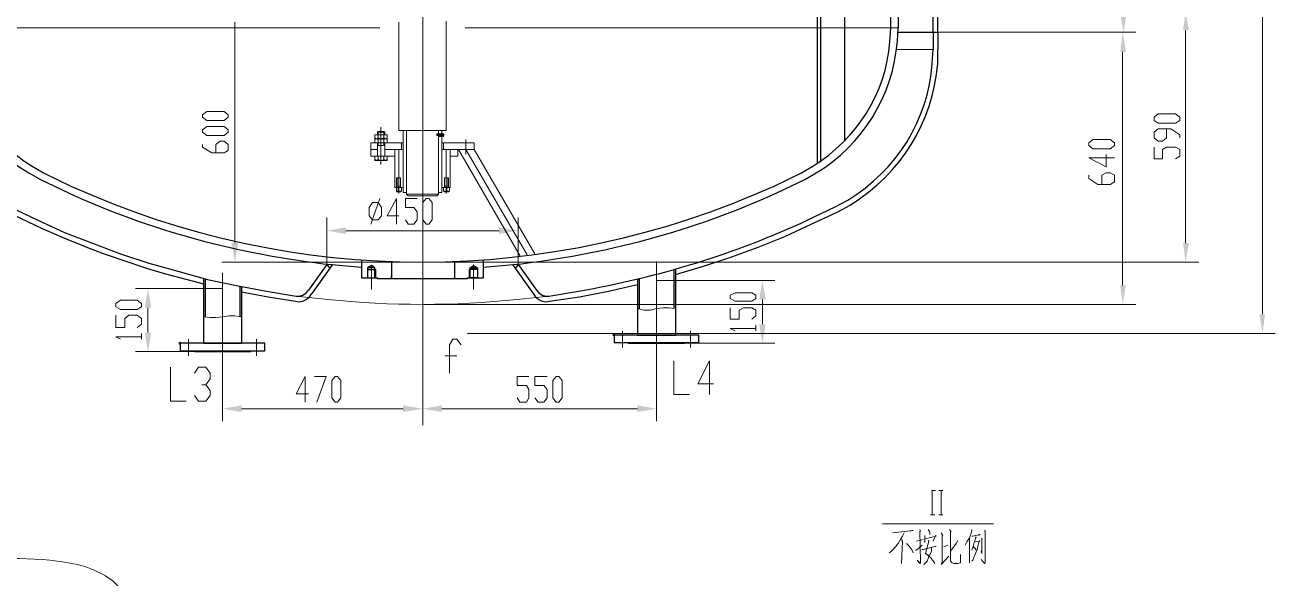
# Model space of a CAD drawing. Header units: millimetres. Extents: x 1435 to 2259, y 1083 to 2249.
# Drawn here: x 1595.8 to 1867.5, y 1638.4 to 1758.6 of the extents above; entities that cross this region are included whole.
import ezdxf

# ---------------------------------------------------------------- set-up
doc = ezdxf.new("R2010")
doc.units = ezdxf.units.MM
doc.layers.add('1', color=7, linetype='Continuous')

msp = doc.modelspace()

# ---------------------------------------------------------------- hatches: boundary and pattern name
h = msp.add_hatch(color=0)
h.dxf.hatch_style = 2
h.paths.add_polyline_path([(1833.87, 1761.26), (1835.31, 1761.26), (1834.59, 1757.12)])
h = msp.add_hatch(color=0)
h.dxf.hatch_style = 2
h.paths.add_polyline_path([(1847.55, 1757.48), (1848.81, 1757.48), (1848.09, 1761.62)])
h = msp.add_hatch(color=0)
h.dxf.hatch_style = 2
h.paths.add_polyline_path([(1833.87, 1752.8), (1835.13, 1752.8), (1834.41, 1757.12)])
h = msp.add_hatch(color=0)
h.dxf.hatch_style = 2
h.paths.add_polyline_path([(1665.57, 1714.64), (1665.57, 1713.2), (1661.43, 1713.92)])
h = msp.add_hatch(color=0)
h.dxf.hatch_style = 2
h.paths.add_polyline_path([(1698.87, 1714.64), (1698.87, 1713.2), (1703.01, 1713.92)])
h = msp.add_hatch(color=0)
h.dxf.hatch_style = 2
h.paths.add_polyline_path([(1640.73, 1711.22), (1642.17, 1711.22), (1641.45, 1707.08)])
h = msp.add_hatch(color=0)
h.dxf.hatch_style = 2
h.paths.add_polyline_path([(1847.55, 1711.22), (1848.81, 1711.22), (1848.09, 1707.08)])
h = msp.add_hatch(color=0)
h.dxf.hatch_style = 2
h.paths.add_polyline_path([(1621.83, 1697.18), (1623.27, 1697.18), (1622.55, 1701.32)])
h = msp.add_hatch(color=0)
h.dxf.hatch_style = 2
h.paths.add_polyline_path([(1755.39, 1698.98), (1756.83, 1698.98), (1756.11, 1703.12)])
h = msp.add_hatch(color=0)
h.dxf.hatch_style = 2
h.paths.add_polyline_path([(1833.87, 1702.04), (1835.13, 1702.04), (1834.41, 1697.9)])
h = msp.add_hatch(color=0)
h.dxf.hatch_style = 2
h.paths.add_polyline_path([(1864.11, 1695.74), (1865.37, 1695.74), (1864.83, 1691.6)])
h = msp.add_hatch(color=0)
h.dxf.hatch_style = 2
h.paths.add_polyline_path([(1755.39, 1693.58), (1756.83, 1693.58), (1756.11, 1689.44)])
h = msp.add_hatch(color=0)
h.dxf.hatch_style = 2
h.paths.add_polyline_path([(1621.83, 1691.78), (1623.27, 1691.78), (1622.55, 1687.64)])
h = msp.add_hatch(color=0)
h.dxf.hatch_style = 2
h.paths.add_polyline_path([(1723.89, 1690.88), (1723.53, 1691.06), (1723.53, 1691.42), (1723.89, 1691.6), (1724.07, 1691.42), (1724.07, 1691.06)])
h = msp.add_hatch(color=0)
h.dxf.hatch_style = 2
h.paths.add_polyline_path([(1629.57, 1689.08), (1629.21, 1689.26), (1629.21, 1689.62), (1629.57, 1689.8), (1629.75, 1689.62), (1629.75, 1689.26)])
h = msp.add_hatch(color=0)
h.dxf.hatch_style = 2
h.paths.add_polyline_path([(1642.89, 1675.94), (1642.89, 1674.5), (1638.75, 1675.22)])
h = msp.add_hatch(color=0)
h.dxf.hatch_style = 2
h.paths.add_polyline_path([(1677.99, 1675.94), (1677.99, 1674.5), (1682.31, 1675.22)])
h = msp.add_hatch(color=0)
h.dxf.hatch_style = 2
h.paths.add_polyline_path([(1686.45, 1675.94), (1686.45, 1674.5), (1682.31, 1675.22)])
h = msp.add_hatch(color=0)
h.dxf.hatch_style = 2
h.paths.add_polyline_path([(1728.93, 1675.94), (1728.93, 1674.5), (1733.07, 1675.22)])

# ---------------------------------------------------------------- linework, layer by layer
at = {"layer": '1', "color": 0, "lineweight": 9}
for points in [[(1864.83, 2027.84), (1864.83, 1695.74)], [(1682.31, 1768.28), (1682.31, 1682.6)], [(1672.95, 1758.02), (1578.81, 1758.02)], [(1641.45, 1759.28), (1641.45, 1711.22)], [(1677.09, 1759.28), (1677.09, 1735.7)], [(1682.31, 1758.02), (1682.31, 1758.02)], [(1687.35, 1759.46), (1687.35, 1735.7)], [(1785.63, 1758.02), (1691.49, 1758.02)], [(1794.27, 1757.12), (1837.29, 1757.12)], [(1834.59, 1757.12), (1831.71, 1757.12)], [(1848.09, 1757.48), (1848.09, 1711.22)], [(1793.19, 1753.34), (1785.27, 1753.34)], [(1834.41, 1752.8), (1834.41, 1702.04)], [(1640.01, 1738.58), (1639.11, 1737.86), (1635.33, 1737.86), (1634.43, 1738.58), (1634.43, 1739.12), (1635.33, 1739.84), (1639.11, 1739.84), (1640.01, 1739.12), (1640.01, 1738.58)], [(1846.83, 1737.86), (1845.93, 1737.32), (1842.15, 1737.32), (1841.25, 1737.86), (1841.25, 1738.58), (1842.15, 1739.3), (1845.93, 1739.3), (1846.83, 1738.58), (1846.83, 1737.86)], [(1640.01, 1735.34), (1639.11, 1734.62), (1635.33, 1734.62), (1634.43, 1735.34), (1634.43, 1735.88), (1635.33, 1736.6), (1639.11, 1736.6), (1640.01, 1735.88), (1640.01, 1735.34)], [(1673.13, 1736.42), (1673.13, 1728.32)], [(1673.85, 1734.8), (1673.13, 1734.8), (1672.59, 1734.8), (1672.23, 1734.8), (1672.05, 1734.8), (1671.87, 1734.8)], [(1671.87, 1734.8), (1671.87, 1734.8)], [(1671.87, 1734.08), (1671.87, 1734.8)], [(1671.87, 1734.8), (1674.57, 1734.8)], [(1671.87, 1734.08), (1672.05, 1733.9), (1672.23, 1733.9), (1672.59, 1734.08)], [(1671.87, 1733.9), (1671.87, 1734.08)], [(1673.85, 1733.72), (1673.13, 1733.9), (1672.59, 1733.72), (1672.23, 1733.9), (1672.05, 1733.9), (1671.87, 1733.72)], [(1671.87, 1733.9), (1671.87, 1733.9)], [(1671.87, 1733), (1671.87, 1733.9)], [(1671.87, 1733.9), (1674.57, 1733.9)], [(1672.41, 1735.34), (1672.59, 1735.52), (1673.85, 1735.52), (1674.03, 1735.34), (1674.03, 1734.8)], [(1674.03, 1735.34), (1672.41, 1735.34), (1672.41, 1734.8)], [(1672.59, 1734.8), (1672.59, 1735.52)], [(1672.59, 1734.08), (1672.59, 1734.8)], [(1672.59, 1734.08), (1673.13, 1733.9), (1673.85, 1734.08)], [(1672.59, 1733), (1672.59, 1733.72)], [(1673.85, 1734.8), (1673.85, 1735.52)], [(1674.57, 1734.8), (1674.39, 1734.8), (1674.21, 1734.8), (1673.85, 1734.8)], [(1673.85, 1734.08), (1673.85, 1734.8)], [(1673.85, 1734.08), (1674.21, 1733.9), (1674.39, 1733.9), (1674.57, 1734.08)], [(1674.57, 1733.72), (1674.39, 1733.9), (1674.21, 1733.9), (1673.85, 1733.72)], [(1673.85, 1733), (1673.85, 1733.72)], [(1674.57, 1734.8), (1674.57, 1734.8), (1674.57, 1734.08)], [(1674.57, 1733.9), (1674.57, 1734.08)], [(1674.57, 1733.9), (1674.57, 1733.9), (1674.57, 1733)], [(1687.35, 1735.7), (1677.09, 1735.7)], [(1677.99, 1735.7), (1677.99, 1722.2)], [(1678.71, 1735.7), (1678.71, 1721.84)], [(1685.73, 1734.98), (1685.37, 1734.98), (1685.37, 1734.62), (1685.73, 1734.62)], [(1685.37, 1734.8), (1686.99, 1734.8)], [(1685.73, 1734.98), (1685.73, 1735.7)], [(1686.81, 1734.98), (1685.73, 1734.98)], [(1685.73, 1734.44), (1685.73, 1734.98), (1686.81, 1734.98)], [(1685.73, 1734.98), (1685.73, 1734.98), (1685.73, 1734.62), (1685.73, 1734.44), (1686.81, 1734.44)], [(1685.73, 1721.84), (1685.73, 1734.62)], [(1686.81, 1734.62), (1685.73, 1734.62)], [(1686.45, 1734.98), (1686.45, 1735.7)], [(1686.45, 1722.2), (1686.45, 1734.44)], [(1686.81, 1734.8), (1686.81, 1734.98), (1686.81, 1734.98), (1686.81, 1734.8)], [(1686.81, 1734.8), (1686.81, 1734.44), (1686.81, 1734.62), (1686.81, 1734.8)], [(1686.81, 1734.8), (1686.81, 1734.8), (1686.81, 1734.8), (1686.81, 1734.8)], [(1691.67, 1733.72), (1691.67, 1730.48)], [(1832.61, 1732.46), (1831.71, 1731.74), (1827.93, 1731.74), (1827.03, 1732.46), (1827.03, 1733), (1827.93, 1733.72), (1831.71, 1733.72), (1832.61, 1733), (1832.61, 1732.46)], [(1846.83, 1734.08), (1846.83, 1734.8), (1844.85, 1736.06), (1842.15, 1736.06), (1841.25, 1735.34), (1841.25, 1734.08), (1842.15, 1733.36), (1843.05, 1733.36), (1843.95, 1734.08), (1843.95, 1736.06)], [(1637.31, 1730.84), (1637.31, 1732.64), (1638.21, 1733.36), (1639.11, 1733.36), (1640.01, 1732.64), (1640.01, 1731.38), (1639.11, 1730.84), (1636.41, 1730.84), (1634.43, 1732.1), (1634.43, 1732.64)], [(1670.97, 1733), (1672.41, 1733)], [(1670.97, 1733), (1670.97, 1730.12)], [(1670.97, 1731.56), (1672.41, 1731.56)], [(1671.87, 1733), (1674.57, 1733)], [(1671.87, 1733), (1672.05, 1733), (1672.23, 1733), (1672.59, 1733)], [(1671.87, 1733), (1671.87, 1733)], [(1672.41, 1730.12), (1672.41, 1733)], [(1672.41, 1730.12), (1672.41, 1733)], [(1674.03, 1732.46), (1672.41, 1732.46)], [(1672.59, 1732.46), (1672.59, 1733)], [(1672.59, 1733), (1673.13, 1733), (1673.85, 1733)], [(1673.85, 1732.46), (1673.85, 1733)], [(1673.85, 1733), (1674.21, 1733), (1674.39, 1733), (1674.57, 1733)], [(1674.03, 1730.12), (1674.03, 1733)], [(1674.03, 1733), (1677.99, 1733)], [(1674.03, 1730.12), (1674.03, 1733)], [(1674.03, 1731.56), (1677.99, 1731.56)], [(1674.57, 1733), (1674.57, 1733)], [(1676.19, 1731.56), (1676.19, 1723.28)], [(1677.09, 1725.44), (1677.09, 1731.56)], [(1677.63, 1733), (1677.63, 1731.56)], [(1686.45, 1733), (1693.47, 1733)], [(1693.47, 1731.56), (1686.45, 1731.56)], [(1686.81, 1733), (1686.81, 1731.56)], [(1687.35, 1731.56), (1687.35, 1725.44)], [(1688.25, 1731.56), (1688.25, 1723.28)], [(1689.87, 1730.12), (1689.87, 1731.56)], [(1690.05, 1731.56), (1703.37, 1708.52)], [(1691.67, 1731.56), (1704.99, 1708.7)], [(1693.47, 1733), (1693.47, 1731.56)], [(1693.47, 1731.56), (1706.61, 1708.88)], [(1845.93, 1729.58), (1846.83, 1730.12), (1846.83, 1731.56), (1845.93, 1732.1), (1843.95, 1732.1), (1843.05, 1731.56), (1843.05, 1729.58), (1841.25, 1729.58), (1841.25, 1732.1)], [(1670.97, 1730.12), (1674.57, 1730.12)], [(1671.87, 1730.12), (1671.87, 1729.22)], [(1671.87, 1729.4), (1672.23, 1729.22), (1672.59, 1729.4)], [(1671.87, 1729.22), (1671.87, 1729.22)], [(1671.87, 1729.22), (1674.57, 1729.22)], [(1672.41, 1730.12), (1674.03, 1730.12)], [(1672.59, 1730.12), (1672.59, 1729.4)], [(1672.59, 1729.4), (1672.95, 1729.22), (1673.49, 1729.22), (1673.85, 1729.4)], [(1673.85, 1730.12), (1673.85, 1729.4)], [(1673.85, 1729.4), (1674.21, 1729.22), (1674.57, 1729.4)], [(1674.57, 1730.12), (1674.75, 1730.12)], [(1674.57, 1730.12), (1676.19, 1730.12)], [(1674.57, 1729.22), (1674.57, 1729.22), (1674.57, 1730.12)], [(1688.25, 1730.12), (1689.87, 1730.12)], [(1830.81, 1730.48), (1830.81, 1727.78), (1827.03, 1729.76), (1832.61, 1729.76)], [(1677.45, 1725.44), (1677.27, 1725.44), (1676.73, 1725.44), (1676.55, 1725.44)], [(1677.45, 1723.28), (1677.45, 1725.44), (1676.55, 1725.44), (1676.55, 1723.28)], [(1676.73, 1723.64), (1676.73, 1725.44)], [(1677.09, 1725.8), (1677.09, 1722.02)], [(1677.45, 1723.64), (1677.45, 1725.44)], [(1687.89, 1723.28), (1687.89, 1725.44), (1686.99, 1725.44), (1686.99, 1723.28)], [(1687.89, 1725.44), (1687.71, 1725.44), (1687.17, 1725.44), (1686.99, 1725.44)], [(1686.99, 1723.64), (1686.99, 1725.44)], [(1687.35, 1725.8), (1687.35, 1722.02)], [(1687.71, 1723.64), (1687.71, 1725.44)], [(1829.91, 1724), (1829.91, 1725.98), (1830.81, 1726.52), (1831.71, 1726.52), (1832.61, 1725.98), (1832.61, 1724.54), (1831.71, 1724), (1829.01, 1724), (1827.03, 1725.26), (1827.03, 1725.98)], [(1676.19, 1723.28), (1676.37, 1723.28)], [(1676.37, 1723.28), (1677.45, 1723.28)], [(1676.55, 1723.64), (1677.45, 1723.64)], [(1676.55, 1723.28), (1677.45, 1723.28)], [(1676.55, 1723.28), (1676.55, 1723.28)], [(1676.55, 1722.38), (1676.55, 1722.56), (1676.55, 1723.28)], [(1676.91, 1722.56), (1676.91, 1723.28)], [(1677.09, 1722.56), (1677.09, 1723.28)], [(1677.45, 1723.28), (1677.63, 1723.28)], [(1677.63, 1723.28), (1677.63, 1722.56), (1677.45, 1722.38)], [(1677.45, 1723.28), (1677.99, 1723.28)], [(1688.25, 1723.28), (1686.45, 1723.28)], [(1686.99, 1722.38), (1686.81, 1722.56), (1686.81, 1723.28)], [(1687.89, 1723.64), (1686.99, 1723.64)], [(1686.99, 1723.28), (1686.99, 1723.28)], [(1687.89, 1723.28), (1686.99, 1723.28)], [(1687.35, 1722.56), (1687.35, 1723.28)], [(1687.53, 1722.56), (1687.53, 1723.28)], [(1688.07, 1723.28), (1688.07, 1722.56), (1687.89, 1722.38)], [(1687.89, 1723.28), (1687.89, 1723.28)], [(1671.33, 1716.26), (1670.61, 1717.16), (1670.61, 1718.96), (1671.33, 1720.04), (1672.59, 1720.04), (1673.31, 1718.96), (1673.31, 1717.16), (1672.59, 1716.26), (1671.33, 1716.26)], [(1670.97, 1715.36), (1672.95, 1720.94)], [(1677.09, 1717.16), (1674.57, 1717.16), (1676.55, 1720.94), (1676.55, 1715.36)], [(1676.55, 1722.56), (1676.73, 1722.38), (1676.91, 1722.56)], [(1676.55, 1722.38), (1677.45, 1722.38)], [(1676.91, 1722.56), (1677.09, 1722.56), (1677.27, 1722.38), (1677.63, 1722.56)], [(1678.71, 1722.2), (1677.99, 1722.2)], [(1678.53, 1716.26), (1679.07, 1715.36), (1680.33, 1715.36), (1681.05, 1716.26), (1681.05, 1718.06), (1680.33, 1718.96), (1678.53, 1718.96), (1678.53, 1720.94), (1681.05, 1720.94)], [(1678.71, 1721.84), (1685.73, 1721.84), (1685.37, 1721.48)], [(1678.71, 1721.84), (1679.07, 1721.48)], [(1679.07, 1721.48), (1685.37, 1721.48)], [(1683.03, 1715.36), (1682.31, 1716.26), (1682.31, 1720.04), (1683.03, 1720.94), (1683.57, 1720.94), (1684.29, 1720.04), (1684.29, 1716.26), (1683.57, 1715.36), (1683.03, 1715.36)], [(1686.45, 1722.2), (1685.73, 1722.2)], [(1686.81, 1722.56), (1687.17, 1722.38), (1687.35, 1722.56), (1687.53, 1722.56)], [(1687.89, 1722.38), (1686.99, 1722.38)], [(1687.53, 1722.56), (1687.71, 1722.38), (1688.07, 1722.56)], [(1661.43, 1706.54), (1661.43, 1716.8)], [(1703.01, 1706.54), (1703.01, 1716.8)], [(1665.57, 1713.92), (1698.87, 1713.92)], [(1682.31, 1707.08), (1638.57, 1707.08)], [(1671.15, 1706.36), (1671.15, 1701.14)], [(1682.31, 1707.08), (1850.97, 1707.08)], [(1693.29, 1706.54), (1693.29, 1701.14)], [(1733.07, 1707.26), (1733.07, 1685.84)], [(1638.75, 1704.74), (1638.75, 1684.94)], [(1670.25, 1703.66), (1670.25, 1705.46)], [(1672.05, 1703.66), (1672.05, 1705.46)], [(1692.39, 1703.66), (1692.39, 1705.46)], [(1694.19, 1703.66), (1694.19, 1705.46)], [(1638.75, 1701.32), (1619.85, 1701.32)], [(1733.07, 1703.12), (1758.81, 1703.12)], [(1621.11, 1697.36), (1620.21, 1696.82), (1616.61, 1696.82), (1615.53, 1697.36), (1615.53, 1698.08), (1616.61, 1698.8), (1620.21, 1698.8), (1621.11, 1698.08), (1621.11, 1697.36)], [(1754.67, 1699.16), (1753.77, 1698.62), (1750.17, 1698.62), (1749.09, 1699.16), (1749.09, 1699.88), (1750.17, 1700.42), (1753.77, 1700.42), (1754.67, 1699.88), (1754.67, 1699.16)], [(1756.11, 1698.98), (1756.11, 1693.58)], [(1620.21, 1692.86), (1621.11, 1693.58), (1621.11, 1694.84), (1620.21, 1695.56), (1618.41, 1695.56), (1617.51, 1694.84), (1617.51, 1692.86), (1615.53, 1692.86), (1615.53, 1695.56)], [(1622.55, 1697.18), (1622.55, 1691.78)], [(1682.31, 1697.9), (1837.29, 1697.9)], [(1728.93, 1697), (1730.37, 1696.64), (1731.81, 1696.64), (1733.07, 1697)], [(1737.21, 1697), (1735.77, 1697.18), (1734.51, 1697.18), (1733.07, 1697)], [(1753.77, 1694.66), (1754.67, 1695.38), (1754.67, 1696.64), (1753.77, 1697.18), (1751.97, 1697.18), (1751.07, 1696.64), (1751.07, 1694.66), (1749.09, 1694.66), (1749.09, 1697.18)], [(1634.61, 1695.2), (1636.05, 1695.02), (1637.31, 1695.02), (1638.75, 1695.2)], [(1642.89, 1695.2), (1641.45, 1695.38), (1640.19, 1695.38), (1638.75, 1695.2)], [(1754.67, 1692.14), (1754.67, 1693.4)], [(1616.61, 1690.34), (1615.53, 1690.88), (1621.11, 1690.88)], [(1621.11, 1690.34), (1621.11, 1691.6)], [(1631.37, 1690.34), (1631.37, 1686.74)], [(1646.13, 1690.34), (1646.13, 1686.74)], [(1690.59, 1689.08), (1689.69, 1690.34), (1688.79, 1690.34), (1688.07, 1689.08), (1688.07, 1682.96)], [(1692.03, 1691.6), (1867.53, 1691.6)], [(1725.69, 1692.14), (1725.69, 1688.54)], [(1740.45, 1692.14), (1740.45, 1688.54)], [(1750.17, 1692.14), (1749.09, 1692.68), (1754.67, 1692.68)], [(1632.63, 1687.64), (1619.85, 1687.64)], [(1739.19, 1689.44), (1758.81, 1689.44)], [(1638.75, 1684.94), (1638.75, 1672.52)], [(1682.31, 1684.94), (1682.31, 1672.52)], [(1687.17, 1686.74), (1689.69, 1686.74)], [(1733.07, 1685.84), (1733.07, 1672.52)], [(1736.85, 1685.66), (1736.85, 1678.28), (1740.27, 1678.28)], [(1745.49, 1680.62), (1742.07, 1680.62), (1744.59, 1685.66), (1744.59, 1678.28)], [(1627.41, 1684.22), (1627.41, 1676.84), (1630.83, 1676.84)], [(1632.63, 1682.96), (1633.53, 1684.22), (1635.15, 1684.22), (1636.05, 1682.96), (1636.05, 1681.7), (1635.15, 1680.44), (1634.25, 1680.44)], [(1657.47, 1678.46), (1654.77, 1678.46), (1656.75, 1682.24), (1656.75, 1676.66)], [(1658.73, 1682.24), (1661.25, 1682.24), (1659.27, 1676.66)], [(1663.23, 1676.66), (1662.51, 1677.56), (1662.51, 1681.34), (1663.23, 1682.24), (1663.77, 1682.24), (1664.49, 1681.34), (1664.49, 1677.56), (1663.77, 1676.66), (1663.23, 1676.66)], [(1702.83, 1677.56), (1703.37, 1676.66), (1704.81, 1676.66), (1705.35, 1677.56), (1705.35, 1679.36), (1704.81, 1680.26), (1702.83, 1680.26), (1702.83, 1682.24), (1705.35, 1682.24)], [(1706.61, 1677.56), (1707.33, 1676.66), (1708.59, 1676.66), (1709.31, 1677.56), (1709.31, 1679.36), (1708.59, 1680.26), (1706.61, 1680.26), (1706.61, 1682.24), (1709.31, 1682.24)], [(1711.29, 1676.66), (1710.57, 1677.56), (1710.57, 1681.34), (1711.29, 1682.24), (1711.83, 1682.24), (1712.55, 1681.34), (1712.55, 1677.56), (1711.83, 1676.66), (1711.29, 1676.66)], [(1635.15, 1680.44), (1636.05, 1679.18), (1636.05, 1678.1), (1635.15, 1676.84), (1633.53, 1676.84), (1632.63, 1678.1)], [(1682.31, 1671.62), (1682.31, 1678.1)], [(1642.89, 1675.22), (1677.99, 1675.22)], [(1686.45, 1675.22), (1728.93, 1675.22)], [(1792.83, 1657.4), (1793.73, 1657.4)], [(1793.01, 1657.4), (1793.01, 1652.18)], [(1794.45, 1657.4), (1795.35, 1657.4)], [(1794.99, 1657.4), (1794.99, 1652.18)], [(1792.65, 1652.18), (1793.55, 1652.18)], [(1794.45, 1652.18), (1795.35, 1652.18)], [(1782.21, 1650.2), (1806.33, 1650.2)], [(1784.37, 1648.22), (1788.87, 1648.76), (1788.69, 1648.76), (1788.33, 1648.58)], [(1786.35, 1646.78), (1786.53, 1646.42), (1786.35, 1641.74), (1786.35, 1641.56), (1786.35, 1641.92), (1786.35, 1642.46)], [(1789.59, 1646.42), (1791.03, 1646.78)], [(1790.31, 1648.94), (1790.49, 1648.58), (1790.31, 1648.58), (1790.49, 1641.92), (1790.49, 1641.74), (1790.31, 1641.56), (1789.77, 1642.28), (1790.31, 1641.74)], [(1791.39, 1647.68), (1791.39, 1646.96), (1791.39, 1646.6), (1791.39, 1646.24), (1791.21, 1646.24)], [(1791.39, 1646.96), (1793.91, 1647.5), (1793.73, 1647.68), (1793.19, 1646.42)], [(1792.11, 1648.94), (1792.47, 1648.4), (1792.47, 1648.22), (1792.47, 1647.86)], [(1794.99, 1648.22), (1795.35, 1647.68), (1795.17, 1647.86), (1795.17, 1641.74), (1794.99, 1641.38), (1796.61, 1643.18)], [(1796.79, 1648.94), (1797.15, 1648.4), (1796.97, 1648.58), (1796.97, 1642.1), (1797.15, 1641.92), (1797.33, 1641.74), (1797.69, 1641.56), (1798.59, 1641.56), (1799.13, 1641.74), (1799.13, 1641.92), (1799.13, 1643.54)], [(1796.97, 1644.26), (1798.23, 1645.88), (1798.59, 1646.6)], [(1801.65, 1648.94), (1801.65, 1648.58), (1801.11, 1647.14), (1800.57, 1646.24), (1800.21, 1645.52)], [(1801.11, 1647.14), (1801.11, 1641.74), (1801.11, 1642.1), (1801.11, 1642.1), (1801.11, 1642.64)], [(1801.65, 1647.5), (1801.83, 1647.5), (1801.83, 1647.5), (1803.45, 1647.86), (1803.27, 1647.86), (1803.09, 1647.68)], [(1802.37, 1647.32), (1802.55, 1647.32), (1802.19, 1646.42), (1802.01, 1645.52), (1801.83, 1644.98), (1801.65, 1644.44)], [(1804.35, 1648.76), (1804.53, 1648.58), (1804.53, 1648.4), (1804.53, 1642.1), (1804.53, 1642.1), (1804.53, 1641.74), (1804.35, 1641.56), (1803.63, 1642.46), (1804.35, 1641.56), (1804.53, 1641.92)], [(1803.81, 1647.14), (1803.81, 1646.96), (1803.81, 1646.78), (1803.81, 1643.72), (1803.63, 1644.08), (1803.81, 1644.44)], [(1788.87, 1643.9), (1788.69, 1644.44), (1787.97, 1645.34), (1787.43, 1645.88)], [(1789.41, 1644.44), (1789.59, 1644.44), (1790.85, 1645.52)], [(1790.85, 1644.62), (1791.03, 1644.62), (1791.03, 1644.62), (1793.91, 1645.34), (1793.55, 1645.16)], [(1792.83, 1644.98), (1792.83, 1644.26), (1792.65, 1643.72), (1792.29, 1643.18), (1792.11, 1642.64), (1791.93, 1642.1), (1791.57, 1641.74), (1791.21, 1641.38)], [(1795.53, 1645.16), (1796.43, 1645.52)], [(1802.01, 1645.16), (1802.37, 1644.8), (1802.55, 1644.44)]]:
    msp.add_lwpolyline(points, dxfattribs=at)
at = {"layer": '1', "color": 0, "lineweight": 25}
for points in [[(1784.01, 1955.12), (1768.17, 1955.12), (1767.99, 1728.5)], [(1768.71, 1954.58), (1768.71, 1728.86)], [(1773.93, 1954.58), (1773.93, 1733.36)], [(1785.63, 1757.12), (1794.27, 1757.12), (1794.27, 1772.24)], [(1793.19, 1757.12), (1793.19, 1772.24)], [(1784.01, 1758.02), (1784.01, 1761.62)], [(1785.63, 1761.62), (1785.63, 1758.02)], [(1793.19, 1757.12), (1793.19, 1753.34)], [(1794.27, 1757.12), (1794.27, 1753.34)], [(1592.49, 1719.14), (1598.43, 1716.26), (1604.37, 1713.56), (1610.49, 1711.22), (1616.61, 1708.88), (1622.73, 1706.9), (1629.03, 1705.1), (1635.51, 1703.3), (1641.81, 1702.04), (1648.29, 1700.78), (1654.77, 1699.7), (1655.49, 1699.7), (1656.21, 1699.88), (1656.93, 1700.42), (1657.47, 1700.96)], [(1737.21, 1704.38), (1743.33, 1706.18), (1749.27, 1708.16), (1755.21, 1710.32), (1760.97, 1712.66), (1766.73, 1715.36), (1772.49, 1718.06)], [(1661.43, 1706.54), (1657.47, 1700.96)], [(1662.69, 1706.54), (1658.19, 1700.24)], [(1661.43, 1706.54), (1662.15, 1705.64)], [(1668.99, 1707.62), (1668.99, 1703.66), (1672.41, 1703.66)], [(1672.05, 1703.66), (1671.87, 1703.66), (1671.87, 1705.82), (1671.15, 1706.36), (1670.25, 1705.82), (1670.25, 1703.66), (1670.25, 1703.66)], [(1675.47, 1707.26), (1675.47, 1703.48)], [(1689.15, 1707.26), (1689.15, 1703.48)], [(1692.39, 1703.66), (1692.57, 1703.66), (1692.57, 1705.82), (1693.29, 1706.36), (1694.19, 1705.82), (1694.19, 1703.66), (1694.37, 1703.66)], [(1695.45, 1703.66), (1695.45, 1707.62)], [(1701.75, 1706.54), (1706.25, 1700.24)], [(1703.01, 1706.54), (1702.29, 1705.64)], [(1703.01, 1706.54), (1706.97, 1700.96)], [(1634.61, 1703.66), (1634.61, 1689.44)], [(1671.87, 1705.82), (1670.25, 1705.82)], [(1670.25, 1705.46), (1672.05, 1705.46)], [(1670.25, 1703.66), (1671.87, 1703.66)], [(1692.03, 1703.48), (1672.41, 1703.48), (1672.41, 1703.66)], [(1675.47, 1703.66), (1675.47, 1704.2)], [(1692.03, 1703.48), (1692.03, 1703.66), (1695.45, 1703.66)], [(1694.19, 1705.46), (1692.39, 1705.46)], [(1692.57, 1705.82), (1694.19, 1705.82)], [(1694.19, 1703.66), (1692.57, 1703.66)], [(1736.85, 1705.46), (1736.85, 1697)], [(1737.21, 1705.46), (1737.21, 1691.24)], [(1634.97, 1703.48), (1634.97, 1695.2)], [(1642.53, 1701.86), (1642.53, 1695.2)], [(1642.89, 1701.68), (1642.89, 1689.44)], [(1706.97, 1700.96), (1707.51, 1700.42), (1708.23, 1699.88), (1708.95, 1699.7), (1709.67, 1699.7)], [(1709.85, 1698.62), (1716.33, 1699.52), (1722.63, 1700.78), (1728.93, 1702.22)], [(1728.93, 1703.3), (1728.93, 1691.24)], [(1729.29, 1703.48), (1729.29, 1697)], [(1642.89, 1700.6), (1648.65, 1699.52), (1654.59, 1698.62), (1655.31, 1698.44), (1656.21, 1698.62), (1656.93, 1698.98), (1657.65, 1699.52), (1658.19, 1700.24)], [(1706.25, 1700.24), (1706.79, 1699.52), (1707.51, 1698.98), (1708.23, 1698.62), (1709.13, 1698.44), (1709.85, 1698.62)], [(1742.25, 1691.24), (1723.89, 1691.24), (1723.89, 1689.62), (1742.25, 1689.62), (1742.25, 1691.24)], [(1728.93, 1691.24), (1737.21, 1691.24)], [(1647.93, 1689.44), (1629.57, 1689.44), (1629.57, 1687.82), (1647.93, 1687.82), (1647.93, 1689.44)], [(1632.63, 1687.82), (1632.63, 1687.64), (1644.87, 1687.64), (1644.87, 1687.82)], [(1634.61, 1689.44), (1642.89, 1689.44)], [(1726.95, 1689.62), (1726.95, 1689.44), (1739.19, 1689.44), (1739.19, 1689.62)]]:
    msp.add_lwpolyline(points, dxfattribs=at)
for points in [[(1578.81, 1758.02), (1578.81, 1758.02), (1578.99, 1755.14), (1578.99, 1755.14), (1579.89, 1743.26), (1586.37, 1732.46), (1596.63, 1726.52), (1596.63, 1726.52), (1599.15, 1725.08), (1599.15, 1725.08)], [(1580.43, 1758.02), (1580.43, 1758.02), (1580.61, 1754.96), (1580.61, 1754.96), (1581.69, 1743.62), (1587.63, 1734.08), (1597.35, 1727.96), (1597.35, 1727.96), (1599.87, 1726.52), (1599.87, 1726.52)], [(1764.57, 1726.52), (1764.57, 1726.52), (1767.09, 1727.96), (1767.09, 1727.96), (1776.63, 1733.9), (1782.93, 1743.8), (1783.83, 1754.96), (1783.83, 1754.96), (1784.01, 1758.02), (1784.01, 1758.02)], [(1765.29, 1725.08), (1765.29, 1725.08), (1767.81, 1726.52), (1767.81, 1726.52), (1777.89, 1732.46), (1784.55, 1743.44), (1785.45, 1755.14), (1785.45, 1755.14), (1785.63, 1758.02), (1785.63, 1758.02)], [(1771.95, 1719.14), (1771.95, 1719.14), (1774.65, 1720.58), (1774.65, 1720.58), (1785.27, 1727.06), (1792.11, 1737.86), (1793.01, 1750.28), (1793.01, 1750.28), (1793.19, 1753.34), (1793.19, 1753.34)], [(1772.49, 1718.06), (1772.49, 1718.06), (1775.19, 1719.5), (1775.19, 1719.5), (1786.35, 1726.52), (1793.01, 1737.32), (1794.27, 1750.28), (1794.27, 1750.28), (1794.27, 1753.34), (1794.27, 1753.34)], [(1599.87, 1726.52), (1599.87, 1726.52), (1605.81, 1723.64), (1605.81, 1723.64), (1654.41, 1701.5), (1710.03, 1701.68), (1758.63, 1723.64), (1758.63, 1723.64), (1764.57, 1726.52), (1764.57, 1726.52)], [(1599.15, 1725.08), (1599.15, 1725.08), (1605.09, 1722.2), (1605.09, 1722.2), (1623.09, 1713.92), (1642.71, 1708.7), (1662.51, 1706.54), (1662.51, 1706.54), (1668.99, 1706), (1668.99, 1706)], [(1695.45, 1706), (1695.45, 1706), (1701.93, 1706.54), (1701.93, 1706.54), (1721.55, 1708.7), (1741.35, 1713.92), (1759.35, 1722.2), (1759.35, 1722.2), (1765.29, 1725.08), (1765.29, 1725.08)], [(1591.95, 1718.06), (1591.95, 1718.06), (1597.89, 1715.18), (1597.89, 1715.18), (1607.61, 1710.68), (1617.87, 1706.9), (1628.31, 1704.02), (1628.31, 1704.02), (1634.61, 1702.4), (1634.61, 1702.4)], [(1709.67, 1699.7), (1709.67, 1699.7), (1716.15, 1700.78), (1716.15, 1700.78), (1733.61, 1703.84), (1749.99, 1708.88), (1766.01, 1716.26), (1766.01, 1716.26), (1771.95, 1719.14), (1771.95, 1719.14)]]:
    msp.add_open_spline(points, degree=3, knots=[0, 0, 0, 0, 1, 1, 1, 2, 2, 2, 3, 3, 3, 3], dxfattribs=at)
at = {"layer": '1', "color": 0, "lineweight": 9}
for points, knots in [([(1654.77, 1699.7), (1654.77, 1699.7), (1661.61, 1698.98), (1661.61, 1698.98), (1675.29, 1697.54), (1689.15, 1697.54), (1702.83, 1698.98), (1702.83, 1698.98), (1709.67, 1699.7), (1709.67, 1699.7)], [0, 0, 0, 0, 1, 1, 1, 2, 2, 2, 3, 3, 3, 3]), ([(1786.89, 1648.22), (1786.89, 1648.22), (1786.53, 1647.5), (1786.53, 1647.5), (1785.63, 1645.7), (1785.27, 1645.52), (1784.19, 1644.26), (1784.19, 1644.26), (1783.65, 1643.9), (1783.65, 1643.9)], [0, 0, 0, 0, 1, 1, 1, 2, 2, 2, 3, 3, 3, 3]), ([(1792.11, 1646.6), (1792.11, 1646.6), (1792.29, 1646.42), (1792.29, 1646.42), (1792.29, 1646.42), (1791.57, 1643.72), (1791.57, 1643.72), (1791.57, 1643.72), (1791.93, 1643.54), (1791.93, 1643.54), (1792.83, 1642.64), (1792.47, 1643.18), (1793.37, 1641.92), (1793.37, 1641.92), (1793.55, 1641.56), (1793.55, 1641.56)], [0, 0, 0, 0, 1, 1, 1, 2, 2, 2, 3, 3, 3, 4, 4, 4, 5, 5, 5, 5]), ([(1802.37, 1646.24), (1802.37, 1646.24), (1803.27, 1646.42), (1803.27, 1646.42), (1803.27, 1646.42), (1803.27, 1646.6), (1803.27, 1646.6), (1803.27, 1646.6), (1803.09, 1645.88), (1803.09, 1645.88), (1802.73, 1644.08), (1802.55, 1644.08), (1801.83, 1642.28), (1801.83, 1642.28), (1801.65, 1642.1), (1801.65, 1642.1)], [0, 0, 0, 0, 1, 1, 1, 2, 2, 2, 3, 3, 3, 4, 4, 4, 5, 5, 5, 5]), ([(1514.37, 1621.58), (1514.37, 1621.58), (1515.27, 1626.08), (1515.27, 1626.08), (1515.27, 1626.08), (1515.81, 1628.06), (1515.81, 1628.06), (1515.81, 1628.06), (1516.53, 1630.22), (1516.53, 1630.22), (1518.15, 1635.26), (1520.31, 1639.4), (1525.53, 1641.38), (1525.53, 1641.38), (1527.33, 1642.1), (1527.33, 1642.1), (1527.33, 1642.1), (1529.13, 1642.46), (1529.13, 1642.46), (1538.85, 1644.44), (1549.83, 1642.1), (1559.73, 1641.92), (1559.73, 1641.92), (1567.65, 1641.92), (1567.65, 1641.92), (1567.65, 1641.92), (1575.39, 1642.28), (1575.39, 1642.28), (1575.39, 1642.28), (1583.31, 1642.46), (1583.31, 1642.46), (1591.41, 1642.64), (1601.13, 1643.18), (1609.05, 1640.84), (1609.05, 1640.84), (1610.85, 1640.12), (1610.85, 1640.12), (1610.85, 1640.12), (1612.65, 1639.22), (1612.65, 1639.22), (1616.25, 1637.42), (1618.05, 1634.18), (1619.13, 1630.4), (1619.13, 1630.4), (1619.49, 1628.24), (1619.49, 1628.24), (1619.49, 1628.24), (1619.85, 1626.08), (1619.85, 1626.08), (1619.85, 1626.08), (1620.57, 1621.76), (1620.57, 1621.76)], [0, 0, 0, 0, 1, 1, 1, 2, 2, 2, 3, 3, 3, 4, 4, 4, 5, 5, 5, 6, 6, 6, 7, 7, 7, 8, 8, 8, 9, 9, 9, 10, 10, 10, 11, 11, 11, 12, 12, 12, 13, 13, 13, 14, 14, 14, 15, 15, 15, 16, 16, 16, 17, 17, 17, 17])]:
    msp.add_open_spline(points, degree=3, knots=knots, dxfattribs=at)

doc.saveas('drawing.dxf')
